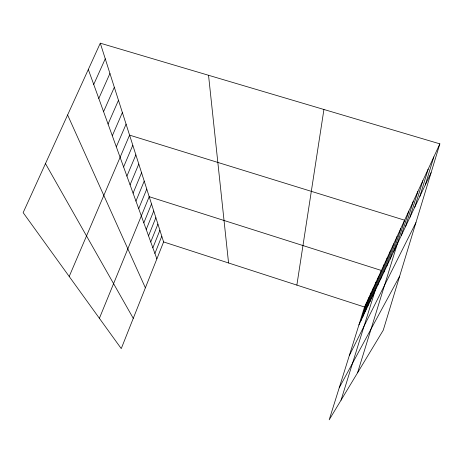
<?xml version="1.0" encoding="UTF-8"?>
<svg xmlns="http://www.w3.org/2000/svg" width="463" height="463" viewBox="0 0 463 463"><rect width="100%" height="100%" fill="white"/><g stroke="black" fill="none" stroke-linecap="round" stroke-linejoin="round"><path stroke-width="0.69" d="M296.87 285.11L323.926 109.482M419.848 196.41L428.165 169.163M425.283 184.951L433.814 156.928M439.85 143.854L383.248 330.223L329.193 419.819L364.52 307.027L439.85 143.854L100.286 43.181L23.15 212.644L121.254 348.604L163.601 241.929L100.286 43.181M405.478 226.714L413.204 201.573M409.981 217.228L417.892 191.422M414.755 207.146L422.869 180.639M393.562 251.849L400.773 228.502M357.558 372.808L404.61 220.191L129.576 135.132L69.207 276.475M401.242 235.655L408.783 211.145M377.75 285.202L384.249 264.292M380.609 279.166L387.242 257.81M383.613 272.84L390.378 251.015M386.761 266.196L393.672 243.885M390.077 259.205L397.132 236.39M363.044 316.217L368.855 297.645M365.243 311.587L371.152 292.662M367.529 306.761L373.554 287.471M369.92 301.72L376.054 282.048M372.414 296.459L378.665 276.394M341.023 400.217L381.396 270.479L149.19 196.694L99.395 318.307M360.937 320.662L366.644 302.432M154.908 253.458L161.778 236.217M152.865 247.821L159.885 230.279M150.741 241.958L157.918 224.098M148.53 235.846L155.869 217.668M146.227 229.486L153.733 210.966M143.825 222.848L151.511 203.98M138.697 208.674L146.759 189.072M135.954 201.098L144.224 181.108M133.084 193.169L141.568 172.774M130.074 184.853L138.784 164.041M126.914 176.125L135.867 154.874M123.592 166.958L132.8 145.249M116.311 146.84L126.081 124.148M112.306 135.775L122.382 112.544M108.064 124.061L118.476 100.268M103.573 111.647L114.332 87.27M98.798 98.463L109.939 73.472M93.723 84.44L105.263 58.801M358.918 324.933L431.088 172.699M349.328 355.532L415.924 222.634M339.229 387.786L399.673 276.151M163.601 241.929L364.52 307.027M45.472 163.607L133.269 318.336M67.61 114.963L145.376 287.836M88.311 69.491L156.87 258.881M208.541 75.272L228.566 262.978"/></g></svg>
